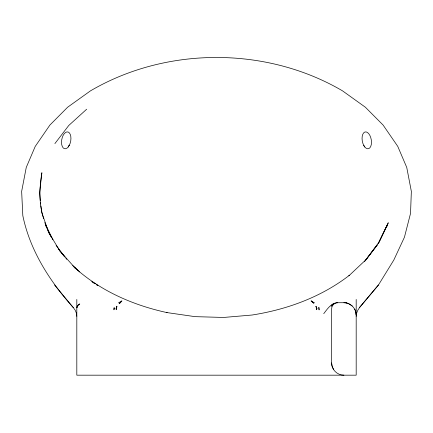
<?xml version="1.0" encoding="UTF-8"?>
<svg xmlns="http://www.w3.org/2000/svg" width="433" height="433" viewBox="0 0 433 433"><rect width="100%" height="100%" fill="white"/><g stroke="black" fill="none" stroke-linecap="round" stroke-linejoin="round"><path stroke-width="0.65" d="M116.369 308.009L116.407 306.142L116.612 307.246L115.925 308.897L116.401 309.671L116.369 308.009L117.024 306.564L116.612 307.246M316.599 309.665L316.637 308.004L315.976 306.564L316.637 308.004L316.599 309.665L317.07 308.512L315.976 306.564M356.186 316.334L356.592 313.243L357.788 310.309L359.693 307.327L378.474 284.968L393.819 260.038L404.444 237.203L410.533 213.409L411.35 191.402L406.749 167.441L397.775 146.419L396.606 144.687L383.108 125.072L365.365 107.222L342.546 90.87C266.593 46.342 166.407 46.342 90.454 90.87L67.635 107.222L49.892 125.072L35.225 146.419L26.251 167.441L21.65 191.402L22.814 215.607C29.953 250.49 49.838 281.38 73.307 307.598L75.212 310.245L76.408 313.173L76.814 316.306M363.742 145.396L364.781 146.976A8.552 4.536 79.8 0 0 371.487 142.278A8.552 4.536 79.8 0 0 364.77 132.06A8.552 4.536 79.8 0 0 363.742 145.396L364.781 146.976M386.75 226.805L388.271 222.735L378.399 243.351M378.112 243.86L387.573 224.364L379.254 241.831L364.597 261.516M68.219 146.976L69.231 145.201L68.219 146.976A8.552 4.536 -79.8 0 1 61.513 142.278A8.552 4.536 -79.8 0 1 68.23 132.06A8.552 4.536 -79.8 0 1 69.258 145.396M323.743 313.681C326.991 309.427 330.78 303.63 336.528 302.721L346.979 302.721M54.888 143.604L68.76 125.478L86.665 109.219M365.463 260.385L377.295 244.926L366.026 259.659L348.922 275.751L349.463 275.253C321.254 297.043 287.041 309.563 252.033 315.029L223.693 317.449L195.088 316.653L166.808 312.566L167.078 312.61C133.164 305.243 100.353 290.944 74.487 267.415L77.588 270.187M359.693 307.327L378.474 284.968M121.857 300.946L119.459 303.522L121.857 300.946L118.458 302.916M54.526 284.968L73.307 307.598M343.905 302.721C350.459 302.618 356.294 308.437 356.186 315.002L355.52 311.013L354.708 309.157M345.453 302.721L348.841 303.755L352.224 305.969M311.148 300.94L313.687 303.154L311.148 300.94L314.542 302.916M95.081 283.75L92.83 282.284M96.213 284.486L97.344 285.223M91.742 281.553L95.13 283.756M96.256 284.492L97.95 285.596M72.739 265.597L79.704 271.924M73.615 266.571L75.066 267.946L59.851 250.934L58.325 248.753M64.517 256.72L59.851 250.934L48.691 232.413L45.676 224.981M56.111 245.457L65.091 257.186M65.908 258.252L66.72 259.318M333.605 369.582L332.035 366.031L331.624 362.897L331.624 308.864A6.138 6.138 0 0 1 337.767 302.721M51.478 237.56L48.691 232.413L41.877 212.863L40.897 205.929M45.714 224.954L52.88 239.725M45.633 224.976L46.25 226.805M43.652 218.616C38.748 203.791 39.381 187.954 41.877 172.729L39.587 192.799L40.323 200.733M44.837 222.448L45.427 224.364M40.507 202.714L40.626 204.035M356.186 299.436L356.186 375.178L76.814 375.178L76.814 299.436M343.905 375.178A12.281 12.281 0 0 1 331.624 362.897M113.944 308.615L113.922 309.811L114.236 308.778L114.74 308.816L114.15 307.435L113.944 308.615M318.861 307.435L319.078 309.811L318.861 307.435M77.004 307.002L76.814 307.809L77.561 306.218L77.004 307.002M331.705 305.119L331.38 305.747L333.664 303.544L331.11 306.25L331.705 305.119M78.508 304.789L77.572 305.747L79.786 303.917L78.508 304.789"/></g></svg>
